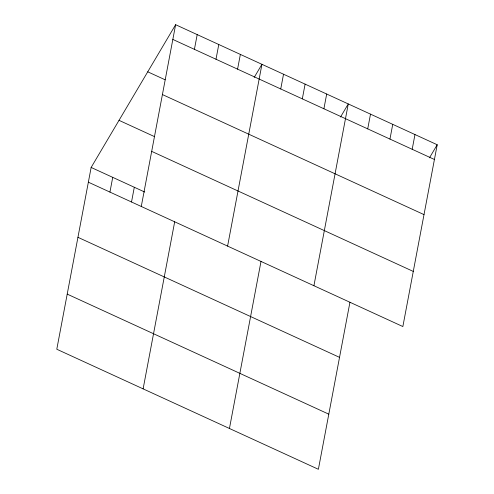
<?xml version="1.0" encoding="UTF-8"?>
<svg xmlns="http://www.w3.org/2000/svg" width="494" height="494" viewBox="0 0 494 494"><rect width="100%" height="100%" fill="white"/><g stroke="black" fill="none" stroke-linecap="round" stroke-linejoin="round"><path stroke-width="0.74" d="M88.358 182.181L402.857 326.553L437.209 144.754L175.617 24.7L91.143 167.447L56.791 349.246L318.383 469.3L349.95 302.235M109.94 192.086L112.725 177.352M131.521 201.99L134.306 187.257M141.265 206.498L175.617 24.7M194.414 49.338L197.199 34.605M143.118 388.864L174.685 221.8M215.995 59.243L218.78 44.509M237.577 69.148L240.362 54.414M227.592 246.117L261.944 64.319L254.2 77.404M280.74 88.957L283.525 74.224M229.444 428.483L261.011 261.419M302.322 98.862L305.107 84.128M323.903 108.766L326.688 94.033M313.918 285.736L348.27 103.938L340.527 117.022M367.721 128.872L370.506 114.139M389.957 139.08L392.742 124.346M412.194 149.281L414.972 134.547M429.465 157.839L437.209 144.754M172.832 39.434L434.424 159.488M147.737 71.809L165.144 79.793M162.415 94.564L424.013 214.618M119.017 120.338L154.523 136.634M151.683 151.368L413.274 271.422M91.143 167.447L144.748 192.049M77.941 237.311L339.532 357.366M67.209 294.115L328.8 414.17"/></g></svg>
